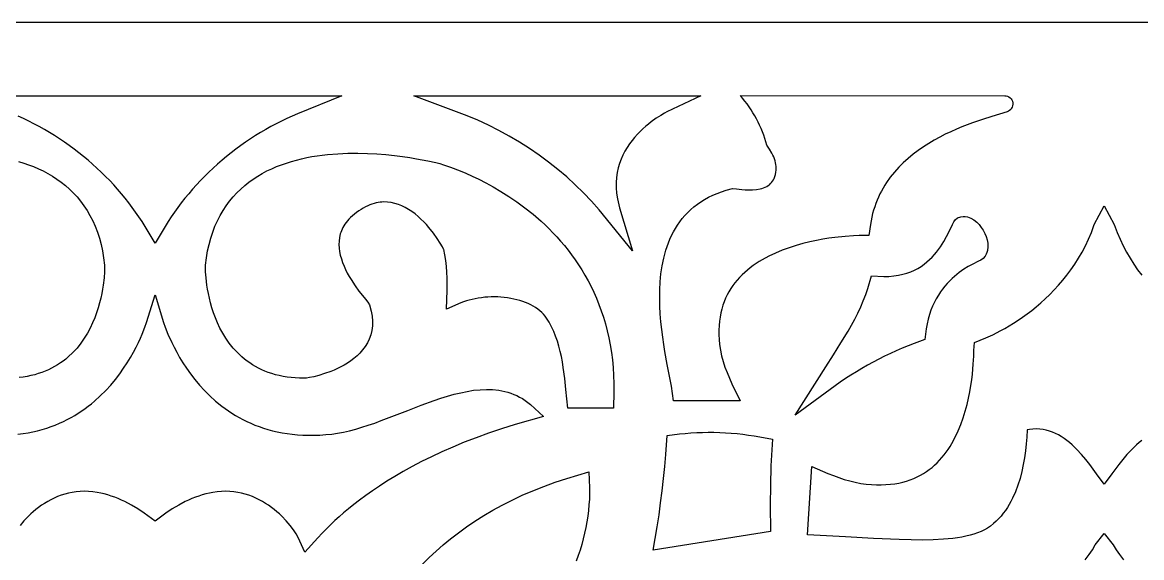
# Model space of a CAD drawing. Extents: x -1925 to 1925, y -1275 to 1275.
# Drawn here: x -1345.6 to -1139.7, y 767 to 865.5 of the extents above; entities that cross this region are included whole.
import ezdxf

# ---------------------------------------------------------------- set-up
doc = ezdxf.new("R2010")
doc.units = 0
doc.layers.add('LAYER_1', color=18, linetype='CONTINUOUS')

msp = doc.modelspace()

# ---------------------------------------------------------------- linework, layer by layer
at = {"layer": 'LAYER_1'}
for points in [[(-828.3, 865.45), (-1510.52, 865.45), (-1510.52, 182.99)], [(-1355.53, 851.95), (-1286.83, 851.95), (-1294.99, 848.65), (-1295.98, 848.22), (-1296.96, 847.77), (-1297.94, 847.3), (-1298.91, 846.81), (-1299.87, 846.29), (-1300.82, 845.76), (-1301.76, 845.2), (-1302.69, 844.62), (-1303.61, 844.03), (-1304.52, 843.41), (-1305.42, 842.78), (-1306.3, 842.13), (-1307.17, 841.46), (-1308.02, 840.78), (-1308.86, 840.08), (-1309.69, 839.36), (-1310.5, 838.63), (-1311.29, 837.88), (-1312.07, 837.11), (-1312.83, 836.34), (-1313.57, 835.55), (-1314.3, 834.75), (-1315, 833.93), (-1315.68, 833.1), (-1316.35, 832.26), (-1316.99, 831.41), (-1317.62, 830.55), (-1318.22, 829.68), (-1318.79, 828.8), (-1319.35, 827.91), (-1321.18, 824.82), (-1323.01, 827.91), (-1323.57, 828.8), (-1324.15, 829.68), (-1324.75, 830.55), (-1325.37, 831.41), (-1326.01, 832.26), (-1326.68, 833.1), (-1327.36, 833.93), (-1328.07, 834.75), (-1328.79, 835.55), (-1329.53, 836.34), (-1330.29, 837.11), (-1331.07, 837.88), (-1331.86, 838.63), (-1332.67, 839.36), (-1333.5, 840.08), (-1334.34, 840.78), (-1335.19, 841.46), (-1336.06, 842.13), (-1336.95, 842.78), (-1337.84, 843.41), (-1338.75, 844.03), (-1339.67, 844.62), (-1340.6, 845.2), (-1341.54, 845.76), (-1342.49, 846.29), (-1343.45, 846.81), (-1344.42, 847.3), (-1345.4, 847.77), (-1346.38, 848.22)], [(-1346.27, 839.87), (-1345.34, 839.58), (-1344.43, 839.26), (-1343.53, 838.91), (-1342.64, 838.53), (-1341.76, 838.11), (-1340.9, 837.65), (-1340.06, 837.16), (-1339.24, 836.63), (-1338.45, 836.05), (-1337.68, 835.44), (-1336.93, 834.79), (-1336.22, 834.09), (-1335.53, 833.35), (-1334.88, 832.56), (-1334.26, 831.73), (-1333.69, 830.85), (-1333.15, 829.93), (-1332.65, 828.96), (-1332.2, 827.94), (-1331.79, 826.88), (-1331.43, 825.77), (-1331.11, 824.61), (-1330.85, 823.4), (-1330.64, 822.14), (-1330.47, 820.8), (-1330.46, 820.33), (-1330.48, 819.55), (-1330.56, 818.46), (-1330.72, 817.13), (-1330.83, 816.37), (-1330.98, 815.57), (-1331.16, 814.73), (-1331.37, 813.85), (-1331.63, 812.95), (-1331.93, 812.03), (-1332.27, 811.09), (-1332.67, 810.15), (-1333.12, 809.2), (-1333.62, 808.26), (-1334.19, 807.33), (-1334.83, 806.43), (-1335.53, 805.54), (-1336.31, 804.7), (-1337.15, 803.9), (-1337.62, 803.51), (-1338.1, 803.14), (-1338.6, 802.79), (-1339.11, 802.45), (-1339.65, 802.13), (-1340.21, 801.83), (-1340.79, 801.55), (-1341.39, 801.29), (-1342.02, 801.05), (-1342.66, 800.83), (-1343.32, 800.63), (-1344.01, 800.46), (-1344.72, 800.31), (-1345.45, 800.19), (-1346.2, 800.1)], [(-1139.7, 788.55), (-1140.19, 788.16), (-1140.67, 787.75), (-1141.13, 787.32), (-1141.57, 786.88), (-1142.43, 785.96), (-1143.22, 785.02), (-1143.93, 784.1), (-1145.19, 782.37), (-1146.6, 780.52), (-1148.01, 782.37), (-1149.27, 784.1), (-1149.99, 785.02), (-1150.77, 785.96), (-1151.63, 786.88), (-1152.07, 787.32), (-1152.53, 787.75), (-1153.01, 788.16), (-1153.5, 788.55), (-1154.01, 788.91), (-1154.52, 789.25), (-1155.05, 789.56), (-1155.59, 789.83), (-1156.14, 790.07), (-1156.71, 790.27), (-1157.28, 790.43), (-1157.87, 790.55), (-1158.47, 790.62), (-1159.09, 790.65), (-1159.73, 790.63), (-1160.39, 790.55), (-1160.81, 790.47), (-1160.88, 789.16), (-1160.99, 787.91), (-1161.12, 786.64), (-1161.3, 785.37), (-1161.51, 784.09), (-1161.78, 782.81), (-1162.1, 781.55), (-1162.49, 780.31), (-1162.94, 779.09), (-1163.47, 777.92), (-1163.77, 777.33), (-1164.09, 776.77), (-1164.43, 776.21), (-1164.8, 775.67), (-1165.19, 775.15), (-1165.6, 774.64), (-1166.05, 774.15), (-1166.52, 773.69), (-1167.01, 773.24), (-1167.55, 772.8), (-1168.08, 772.43), (-1168.66, 772.09), (-1169.27, 771.79), (-1169.92, 771.52), (-1170.6, 771.29), (-1171.3, 771.09), (-1172.04, 770.91), (-1172.81, 770.75), (-1173.61, 770.62), (-1174.45, 770.51), (-1176.18, 770.35), (-1178.05, 770.25), (-1180.04, 770.22), (-1182.14, 770.23), (-1184.35, 770.29), (-1189.07, 770.5), (-1194.19, 770.79), (-1201.17, 771.18), (-1200.37, 783.74), (-1197.42, 782.48), (-1196.43, 782.09), (-1195.43, 781.72), (-1194.43, 781.38), (-1193.42, 781.09), (-1192.41, 780.84), (-1191.41, 780.65), (-1190.39, 780.51), (-1189.43, 780.42), (-1188.51, 780.38), (-1187.62, 780.37), (-1186.76, 780.41), (-1185.94, 780.47), (-1185.15, 780.58), (-1184.39, 780.71), (-1183.66, 780.88), (-1182.96, 781.08), (-1182.29, 781.3), (-1181.64, 781.55), (-1181.03, 781.83), (-1180.43, 782.14), (-1179.86, 782.47), (-1179.32, 782.82), (-1178.79, 783.19), (-1178.29, 783.59), (-1177.81, 784.01), (-1177.35, 784.45), (-1176.9, 784.9), (-1176.48, 785.38), (-1176.08, 785.87), (-1175.69, 786.38), (-1175.32, 786.9), (-1174.97, 787.44), (-1174.64, 787.98), (-1174.02, 789.12), (-1173.47, 790.29), (-1172.98, 791.49), (-1172.55, 792.7), (-1172.17, 793.92), (-1171.85, 795.13), (-1171.57, 796.33), (-1171.34, 797.5), (-1171.15, 798.63), (-1170.99, 799.71), (-1170.87, 800.72), (-1170.71, 802.56), (-1170.62, 804.03), (-1170.58, 805.07), (-1170.5, 806.54), (-1168.41, 807.39), (-1167.08, 808), (-1165.62, 808.74), (-1164.87, 809.16), (-1164.08, 809.62), (-1163.28, 810.11), (-1162.46, 810.64), (-1161.64, 811.21), (-1160.8, 811.81), (-1159.96, 812.45), (-1159.12, 813.12), (-1158.28, 813.84), (-1157.45, 814.59), (-1156.63, 815.38), (-1155.81, 816.22), (-1155.01, 817.09), (-1154.23, 818), (-1153.47, 818.95), (-1152.73, 819.95), (-1152.02, 820.98), (-1151.34, 822.06), (-1150.69, 823.19), (-1150.08, 824.35), (-1149.5, 825.56), (-1148.97, 826.82), (-1148.44, 828.24), (-1146.6, 831.71), (-1144.77, 828.24), (-1144.23, 826.82), (-1143.7, 825.56), (-1143.12, 824.35), (-1142.51, 823.19), (-1141.86, 822.06), (-1141.18, 820.98), (-1140.47, 819.95), (-1139.73, 818.95)], [(-1346.4, 789.69), (-1345.46, 789.81), (-1344.54, 789.96), (-1343.65, 790.13), (-1342.78, 790.33), (-1341.94, 790.56), (-1341.11, 790.81), (-1340.31, 791.09), (-1339.54, 791.38), (-1338.78, 791.7), (-1338.04, 792.03), (-1337.33, 792.38), (-1336.64, 792.76), (-1335.96, 793.14), (-1335.31, 793.55), (-1334.67, 793.96), (-1334.06, 794.4), (-1333.46, 794.84), (-1332.88, 795.3), (-1332.33, 795.76), (-1331.26, 796.72), (-1330.26, 797.71), (-1329.34, 798.73), (-1328.48, 799.75), (-1327.69, 800.78), (-1326.97, 801.81), (-1326.31, 802.82), (-1325.7, 803.81), (-1325.16, 804.77), (-1324.68, 805.69), (-1324.25, 806.56), (-1323.88, 807.37), (-1323.56, 808.11), (-1323.06, 809.38), (-1322.76, 810.26), (-1321.18, 815.35), (-1319.61, 810.26), (-1319.3, 809.38), (-1318.81, 808.12), (-1318.11, 806.55), (-1317.68, 805.69), (-1317.2, 804.77), (-1316.66, 803.81), (-1316.06, 802.82), (-1315.39, 801.81), (-1314.67, 800.78), (-1313.88, 799.75), (-1313.02, 798.73), (-1312.1, 797.71), (-1311.1, 796.72), (-1310.04, 795.76), (-1308.89, 794.83), (-1308.31, 794.4), (-1307.69, 793.96), (-1307.06, 793.55), (-1306.4, 793.14), (-1305.73, 792.76), (-1305.03, 792.38), (-1304.32, 792.03), (-1303.58, 791.7), (-1302.83, 791.38), (-1302.05, 791.09), (-1301.25, 790.81), (-1300.43, 790.56), (-1299.58, 790.33), (-1298.71, 790.13), (-1297.82, 789.96), (-1296.91, 789.81), (-1295.97, 789.69), (-1295, 789.59), (-1294.01, 789.53), (-1293, 789.5), (-1291.95, 789.5), (-1290.89, 789.54), (-1289.79, 789.61), (-1288.68, 789.72), (-1287.61, 789.87), (-1286.52, 790.07), (-1285.41, 790.32), (-1284.28, 790.62), (-1283.13, 790.97), (-1281.96, 791.34), (-1280.77, 791.75), (-1279.58, 792.19), (-1277.16, 793.11), (-1274.71, 794.07), (-1272.26, 795.02), (-1269.82, 795.91), (-1268.6, 796.32), (-1267.38, 796.69), (-1266.17, 797.03), (-1264.97, 797.33), (-1263.78, 797.57), (-1262.59, 797.76), (-1261.42, 797.88), (-1260.25, 797.93), (-1259.1, 797.89), (-1257.97, 797.78), (-1257.39, 797.68), (-1256.84, 797.55), (-1256.28, 797.4), (-1255.74, 797.23), (-1255.2, 797.02), (-1254.66, 796.79), (-1254.14, 796.52), (-1253.63, 796.23), (-1253.13, 795.91), (-1252.64, 795.55), (-1252.16, 795.16), (-1249.72, 792.96), (-1254.94, 791.46), (-1257.44, 790.69), (-1259.84, 789.88), (-1262.14, 789.05), (-1264.34, 788.2), (-1266.44, 787.33), (-1268.44, 786.44), (-1270.35, 785.55), (-1272.17, 784.65), (-1273.9, 783.74), (-1275.54, 782.83), (-1277.09, 781.92), (-1278.55, 781.03), (-1279.93, 780.14), (-1281.22, 779.26), (-1282.44, 778.4), (-1283.57, 777.56), (-1284.63, 776.75), (-1285.61, 775.96), (-1286.51, 775.2), (-1287.34, 774.48), (-1288.09, 773.8), (-1289.41, 772.54), (-1290.44, 771.48), (-1291.23, 770.63), (-1293.62, 767.99), (-1294.86, 770.67), (-1295.24, 771.34), (-1295.74, 772.09), (-1296.34, 772.9), (-1297.06, 773.75), (-1297.88, 774.61), (-1298.31, 775.02), (-1298.78, 775.43), (-1299.27, 775.84), (-1299.78, 776.23), (-1300.31, 776.61), (-1300.86, 776.97), (-1301.43, 777.32), (-1302.02, 777.64), (-1302.63, 777.93), (-1303.26, 778.2), (-1303.91, 778.45), (-1304.58, 778.66), (-1305.26, 778.84), (-1305.96, 778.98), (-1306.68, 779.09), (-1307.42, 779.16), (-1308.17, 779.18), (-1308.95, 779.16), (-1309.74, 779.1), (-1310.56, 778.98), (-1311.2, 778.86), (-1311.85, 778.71), (-1312.49, 778.53), (-1313.12, 778.32), (-1313.76, 778.1), (-1314.39, 777.85), (-1315.01, 777.57), (-1315.62, 777.29), (-1316.84, 776.64), (-1318.02, 775.94), (-1319.17, 775.17), (-1321.18, 773.71), (-1323.19, 775.17), (-1324.34, 775.94), (-1325.52, 776.64), (-1326.75, 777.29), (-1327.35, 777.57), (-1327.98, 777.85), (-1328.6, 778.1), (-1329.24, 778.32), (-1329.87, 778.53), (-1330.52, 778.71), (-1331.16, 778.86), (-1331.8, 778.98), (-1332.62, 779.1), (-1333.41, 779.16), (-1334.19, 779.18), (-1334.94, 779.16), (-1335.68, 779.09), (-1336.4, 778.98), (-1337.1, 778.84), (-1337.78, 778.66), (-1338.45, 778.45), (-1339.1, 778.2), (-1339.73, 777.93), (-1340.34, 777.64), (-1340.93, 777.32), (-1341.5, 776.97), (-1342.05, 776.61), (-1342.59, 776.23), (-1343.1, 775.84), (-1343.59, 775.43), (-1344.05, 775.02), (-1344.48, 774.61), (-1345.31, 773.75), (-1346.02, 772.9)], [(-1271.97, 765.8), (-1270.77, 767), (-1269.51, 768.18), (-1268.2, 769.33), (-1266.82, 770.46), (-1265.39, 771.57), (-1263.9, 772.65), (-1262.35, 773.7), (-1260.74, 774.72), (-1259.06, 775.71), (-1257.32, 776.66), (-1255.51, 777.57), (-1253.64, 778.45), (-1251.69, 779.29), (-1249.68, 780.09), (-1247.6, 780.84), (-1245.45, 781.55), (-1241.39, 782.77), (-1241.29, 779.82), (-1241.28, 778.78), (-1241.31, 777.74), (-1241.38, 776.69), (-1241.48, 775.65), (-1241.6, 774.6), (-1241.76, 773.56), (-1241.96, 772.51), (-1242.18, 771.47), (-1242.43, 770.44), (-1242.71, 769.4), (-1243.02, 768.38), (-1243.36, 767.36), (-1243.73, 766.35)], [(-1150.13, 766.55), (-1149.39, 767.53), (-1148.79, 768.43), (-1148.26, 769.34), (-1146.6, 771.43), (-1144.95, 769.34), (-1144.41, 768.43), (-1143.81, 767.53), (-1143.07, 766.55)]]:
    msp.add_lwpolyline(points, dxfattribs=at)
for points in [[(-1273.57, 851.95), (-1220.83, 851.95), (-1227.04, 848.98), (-1227.51, 848.73), (-1228.18, 848.34), (-1229, 847.81), (-1229.95, 847.13), (-1230.44, 846.75), (-1230.95, 846.33), (-1231.46, 845.87), (-1231.97, 845.38), (-1232.48, 844.86), (-1232.98, 844.3), (-1233.46, 843.71), (-1233.92, 843.08), (-1234.36, 842.43), (-1234.76, 841.74), (-1235.13, 841.02), (-1235.46, 840.27), (-1235.75, 839.48), (-1235.99, 838.67), (-1236.18, 837.81), (-1236.31, 836.92), (-1236.37, 836), (-1236.37, 835.03), (-1236.3, 834.02), (-1236.15, 832.96), (-1236.04, 832.43), (-1235.91, 831.88), (-1235.76, 831.32), (-1233.35, 823.43), (-1239.51, 830.97), (-1240.91, 832.55), (-1242.37, 834.09), (-1243.89, 835.58), (-1245.48, 837.02), (-1247.11, 838.41), (-1248.81, 839.75), (-1250.55, 841.04), (-1252.33, 842.27), (-1254.16, 843.43), (-1256.03, 844.54), (-1257.93, 845.58), (-1259.86, 846.55), (-1261.83, 847.45), (-1263.81, 848.28)], [(-1285.73, 841.37), (-1283.89, 841.39), (-1282.11, 841.35), (-1280.38, 841.25), (-1278.73, 841.12), (-1277.16, 840.96), (-1275.68, 840.78), (-1274.32, 840.58), (-1273.07, 840.37), (-1271, 839.97), (-1269.55, 839.65), (-1268.83, 839.46), (-1268.13, 839.25), (-1266.85, 838.81), (-1265.07, 838.13), (-1264.01, 837.69), (-1262.86, 837.17), (-1261.63, 836.58), (-1260.33, 835.92), (-1258.97, 835.18), (-1257.57, 834.35), (-1256.12, 833.44), (-1254.65, 832.43), (-1253.16, 831.34), (-1251.67, 830.15), (-1250.2, 828.87), (-1249.46, 828.19), (-1248.73, 827.48), (-1248.01, 826.75), (-1247.29, 825.99), (-1246.59, 825.2), (-1245.9, 824.39), (-1245.23, 823.55), (-1244.57, 822.68), (-1243.92, 821.78), (-1243.3, 820.86), (-1242.69, 819.9), (-1242.11, 818.92), (-1241.54, 817.91), (-1241, 816.86), (-1240.49, 815.79), (-1240, 814.69), (-1239.54, 813.56), (-1239.12, 812.39), (-1238.72, 811.2), (-1238.35, 809.97), (-1238.02, 808.71), (-1237.73, 807.42), (-1237.47, 806.1), (-1237.26, 804.75), (-1237.08, 803.36), (-1236.94, 801.94), (-1236.84, 800.49), (-1236.79, 799.01), (-1236.79, 797.49), (-1236.87, 794.5), (-1245.26, 794.5), (-1245.61, 797.9), (-1245.83, 799.95), (-1246.11, 801.99), (-1246.27, 802.98), (-1246.46, 803.96), (-1246.67, 804.93), (-1246.92, 805.88), (-1247.19, 806.81), (-1247.51, 807.72), (-1247.86, 808.6), (-1248.26, 809.45), (-1248.71, 810.27), (-1249.2, 811.06), (-1249.46, 811.42), (-1249.75, 811.77), (-1250.07, 812.09), (-1250.42, 812.4), (-1250.79, 812.7), (-1251.2, 812.98), (-1251.62, 813.24), (-1252.08, 813.48), (-1252.55, 813.71), (-1253.05, 813.92), (-1253.56, 814.11), (-1254.1, 814.28), (-1254.65, 814.43), (-1255.21, 814.56), (-1255.78, 814.68), (-1256.37, 814.77), (-1256.96, 814.84), (-1257.56, 814.9), (-1258.16, 814.93), (-1258.76, 814.94), (-1259.36, 814.94), (-1259.96, 814.91), (-1260.56, 814.87), (-1261.15, 814.8), (-1261.73, 814.72), (-1262.3, 814.62), (-1262.86, 814.5), (-1263.4, 814.36), (-1263.92, 814.21), (-1264.43, 814.04), (-1264.92, 813.85), (-1267.59, 812.68), (-1267.47, 816.18), (-1267.46, 817.29), (-1267.47, 818.39), (-1267.52, 819.49), (-1267.6, 820.57), (-1267.72, 821.65), (-1267.89, 822.71), (-1268.08, 823.64), (-1268.11, 823.71), (-1268.34, 824.16), (-1268.75, 824.86), (-1269.31, 825.72), (-1270, 826.69), (-1270.83, 827.73), (-1271.28, 828.24), (-1271.77, 828.76), (-1272.28, 829.26), (-1272.82, 829.75), (-1273.37, 830.21), (-1273.95, 830.64), (-1274.55, 831.04), (-1275.16, 831.39), (-1275.79, 831.7), (-1276.43, 831.96), (-1277.08, 832.16), (-1277.74, 832.31), (-1278.41, 832.39), (-1279.12, 832.41), (-1279.46, 832.39), (-1279.81, 832.36), (-1280.17, 832.3), (-1280.54, 832.23), (-1280.91, 832.13), (-1281.29, 832.01), (-1281.68, 831.87), (-1282.07, 831.71), (-1282.47, 831.52), (-1282.88, 831.3), (-1283.3, 831.05), (-1283.72, 830.78), (-1284.14, 830.48), (-1284.53, 830.18), (-1284.89, 829.87), (-1285.22, 829.57), (-1285.52, 829.26), (-1285.79, 828.96), (-1286.03, 828.65), (-1286.26, 828.35), (-1286.45, 828.04), (-1286.63, 827.73), (-1286.78, 827.43), (-1286.92, 827.12), (-1287.03, 826.81), (-1287.12, 826.52), (-1287.27, 825.87), (-1287.35, 825.23), (-1287.37, 824.59), (-1287.34, 823.93), (-1287.25, 823.27), (-1287.11, 822.6), (-1286.92, 821.94), (-1286.69, 821.27), (-1286.43, 820.61), (-1286.14, 819.96), (-1285.82, 819.33), (-1285.48, 818.71), (-1285.13, 818.13), (-1284.4, 817.01), (-1283.69, 816.02), (-1283.04, 815.19), (-1282.5, 814.52), (-1282.08, 814), (-1281.74, 813.51), (-1281.42, 812.35), (-1281.25, 811.4), (-1281.18, 810.49), (-1281.21, 809.6), (-1281.32, 808.75), (-1281.52, 807.95), (-1281.8, 807.18), (-1282.14, 806.47), (-1282.55, 805.8), (-1283, 805.18), (-1283.5, 804.62), (-1284.04, 804.09), (-1284.6, 803.61), (-1285.18, 803.17), (-1285.78, 802.77), (-1286.39, 802.4), (-1287.01, 802.07), (-1287.63, 801.76), (-1288.24, 801.49), (-1288.86, 801.24), (-1290.01, 800.83), (-1291.07, 800.51), (-1292.01, 800.27), (-1292.77, 800.11), (-1293.33, 800.01), (-1293.71, 799.97), (-1294.6, 799.99), (-1295.39, 800.03), (-1296.16, 800.1), (-1296.91, 800.19), (-1297.64, 800.31), (-1298.35, 800.46), (-1299.04, 800.63), (-1299.7, 800.83), (-1300.35, 801.05), (-1300.97, 801.29), (-1301.57, 801.55), (-1302.15, 801.83), (-1302.71, 802.13), (-1303.25, 802.45), (-1303.77, 802.79), (-1304.26, 803.14), (-1304.74, 803.51), (-1305.21, 803.9), (-1306.05, 804.7), (-1306.83, 805.54), (-1307.53, 806.43), (-1308.17, 807.33), (-1308.74, 808.26), (-1309.24, 809.2), (-1309.69, 810.15), (-1310.09, 811.09), (-1310.43, 812.03), (-1310.73, 812.95), (-1310.99, 813.85), (-1311.2, 814.73), (-1311.38, 815.57), (-1311.53, 816.37), (-1311.65, 817.13), (-1311.8, 818.46), (-1311.88, 819.55), (-1311.9, 820.33), (-1311.89, 820.8), (-1311.73, 822.14), (-1311.51, 823.4), (-1311.25, 824.61), (-1310.93, 825.77), (-1310.57, 826.88), (-1310.16, 827.94), (-1309.71, 828.96), (-1309.21, 829.93), (-1308.68, 830.85), (-1308.1, 831.73), (-1307.48, 832.56), (-1306.83, 833.35), (-1306.15, 834.09), (-1305.43, 834.79), (-1304.69, 835.44), (-1303.91, 836.05), (-1303.12, 836.63), (-1302.3, 837.16), (-1301.46, 837.65), (-1300.6, 838.11), (-1299.73, 838.53), (-1298.84, 838.91), (-1297.93, 839.26), (-1297.02, 839.58), (-1296.09, 839.87), (-1295.16, 840.13), (-1294.22, 840.36), (-1293.28, 840.57), (-1292.33, 840.75), (-1291.38, 840.9), (-1290.43, 841.03), (-1289.47, 841.14), (-1287.59, 841.29)], [(-1203.43, 793.2), (-1197.84, 802.08), (-1196.43, 804.28), (-1195.05, 806.47), (-1193.72, 808.67), (-1193.1, 809.76), (-1192.5, 810.87), (-1191.94, 811.98), (-1191.41, 813.1), (-1190.93, 814.22), (-1190.49, 815.36), (-1190.11, 816.5), (-1189.44, 818.85), (-1187.18, 818.73), (-1186.22, 818.73), (-1185.32, 818.8), (-1184.47, 818.92), (-1183.67, 819.1), (-1182.91, 819.31), (-1182.2, 819.57), (-1181.53, 819.87), (-1180.9, 820.2), (-1180.31, 820.56), (-1179.75, 820.95), (-1179.23, 821.37), (-1178.73, 821.8), (-1178.27, 822.26), (-1177.84, 822.72), (-1177.44, 823.2), (-1177.07, 823.68), (-1176.73, 824.15), (-1176.11, 825.12), (-1175.6, 826.04), (-1175.18, 826.88), (-1174.55, 828.24), (-1174.3, 828.74), (-1174.06, 829.12), (-1173.58, 829.52), (-1172.97, 829.69), (-1172.57, 829.74), (-1172.19, 829.73), (-1171.77, 829.66), (-1171.15, 829.44), (-1170.57, 829.11), (-1170.06, 828.7), (-1169.62, 828.24), (-1169.22, 827.74), (-1168.88, 827.21), (-1168.59, 826.64), (-1168.35, 826.05), (-1168.16, 825.44), (-1168.05, 824.81), (-1168.02, 824.15), (-1168.1, 823.51), (-1168.21, 823.13), (-1168.35, 822.79), (-1168.54, 822.45), (-1168.87, 822.03), (-1169.33, 821.73), (-1169.77, 821.51), (-1170.93, 820.92), (-1171.64, 820.52), (-1172.44, 820.02), (-1173.3, 819.41), (-1173.72, 819.07), (-1174.16, 818.7), (-1174.6, 818.31), (-1175.04, 817.88), (-1175.48, 817.42), (-1175.91, 816.93), (-1176.33, 816.4), (-1176.73, 815.85), (-1177.12, 815.25), (-1177.5, 814.62), (-1177.85, 813.95), (-1178.18, 813.24), (-1178.48, 812.49), (-1178.76, 811.7), (-1179, 810.86), (-1179.21, 809.98), (-1179.38, 809.05), (-1179.63, 807.13), (-1181.6, 806.4), (-1182.7, 805.97), (-1183.79, 805.51), (-1184.88, 805.04), (-1185.95, 804.54), (-1187.02, 804.03), (-1188.08, 803.5), (-1189.13, 802.94), (-1190.16, 802.37), (-1191.19, 801.78), (-1192.2, 801.18), (-1193.2, 800.55), (-1194.19, 799.91), (-1195.16, 799.25), (-1196.11, 798.58)], [(-1227.25, 785.98), (-1227, 789.45), (-1224.74, 789.73), (-1223.69, 789.84), (-1222.63, 789.92), (-1221.57, 789.98), (-1220.51, 790.03), (-1219.45, 790.04), (-1218.39, 790.04), (-1217.32, 790.01), (-1216.26, 789.96), (-1215.2, 789.89), (-1214.14, 789.8), (-1213.08, 789.68), (-1212.03, 789.54), (-1210.99, 789.38), (-1209.94, 789.2), (-1207.65, 788.75), (-1207.91, 783.86), (-1208.02, 780.28), (-1208.06, 776.7), (-1208.01, 771.81), (-1229.55, 768.36), (-1228.84, 772.64), (-1228.5, 774.85), (-1228.2, 777.07), (-1227.92, 779.29), (-1227.66, 781.52), (-1227.44, 783.75)]]:
    msp.add_lwpolyline(points, close=True, dxfattribs=at)
msp.add_lwpolyline([(-1208.64, 842.86, 0.112722), (-1213.54, 851.99), (-1164.92, 851.95, -0.862321), (-1164.49, 849.01), (-1167.3, 848.16), (-1169, 847.61), (-1170.86, 846.97), (-1171.82, 846.61), (-1172.81, 846.22), (-1173.81, 845.8), (-1174.82, 845.34), (-1175.84, 844.86), (-1176.86, 844.34), (-1177.88, 843.78), (-1178.88, 843.19), (-1179.87, 842.56), (-1180.84, 841.89), (-1181.78, 841.18), (-1182.7, 840.43), (-1183.58, 839.63), (-1184.42, 838.79), (-1185.21, 837.9), (-1185.96, 836.97), (-1186.66, 835.98), (-1186.98, 835.48), (-1187.3, 834.96), (-1187.59, 834.43), (-1187.87, 833.88), (-1188.14, 833.31), (-1188.39, 832.74), (-1188.62, 832.15), (-1188.83, 831.54), (-1189.03, 830.92), (-1189.21, 830.28), (-1189.36, 829.63), (-1189.5, 828.96), (-1189.61, 828.28), (-1189.88, 826.27), (-1191.69, 826.24), (-1192.74, 826.2), (-1194.27, 826.09), (-1196.18, 825.89), (-1197.24, 825.74), (-1198.37, 825.56), (-1199.55, 825.34), (-1200.77, 825.08), (-1202.02, 824.77), (-1203.29, 824.41), (-1204.56, 824), (-1205.83, 823.54), (-1207.08, 823.02), (-1208.31, 822.44), (-1209.51, 821.79), (-1210.08, 821.45), (-1210.64, 821.08), (-1211.19, 820.7), (-1211.72, 820.31), (-1212.24, 819.89), (-1212.74, 819.46), (-1213.22, 819.01), (-1213.68, 818.54), (-1214.11, 818.05), (-1214.53, 817.55), (-1214.92, 817.02), (-1215.29, 816.47), (-1215.64, 815.9), (-1215.95, 815.31), (-1216.25, 814.7), (-1216.51, 814.06), (-1216.75, 813.4), (-1216.95, 812.71), (-1217.13, 812), (-1217.27, 811.25), (-1217.38, 810.48), (-1217.45, 809.68), (-1217.49, 808.85), (-1217.49, 807.99), (-1217.44, 807.09), (-1217.36, 806.17), (-1217.21, 805.13), (-1216.99, 804.1), (-1216.71, 803.07), (-1216.37, 802.04), (-1215.99, 801.02), (-1215.56, 799.99), (-1215.1, 798.98), (-1213.57, 795.81), (-1225.82, 795.81), (-1226.23, 798.53), (-1226.57, 800.34), (-1226.98, 802.49), (-1227.41, 804.92), (-1227.62, 806.22), (-1227.81, 807.56), (-1227.99, 808.95), (-1228.14, 810.37), (-1228.26, 811.81), (-1228.34, 813.27), (-1228.37, 814.75), (-1228.36, 816.24), (-1228.28, 817.72), (-1228.14, 819.2), (-1227.93, 820.66), (-1227.64, 822.1), (-1227.45, 822.82), (-1227.25, 823.53), (-1227.02, 824.22), (-1226.77, 824.91), (-1226.49, 825.59), (-1226.19, 826.26), (-1225.86, 826.91), (-1225.49, 827.55), (-1225.1, 828.17), (-1224.68, 828.78), (-1224.22, 829.37), (-1223.74, 829.94), (-1223.22, 830.49), (-1222.66, 831.02), (-1222.08, 831.53), (-1221.45, 832), (-1220.8, 832.46), (-1220.11, 832.88), (-1219.38, 833.28), (-1218.62, 833.65), (-1217.83, 833.98), (-1217, 834.29), (-1216.13, 834.56), (-1215, 834.87), (-1214.25, 834.8), (-1213.25, 834.68), (-1212.65, 834.64), (-1211.98, 834.62), (-1211.29, 834.64), (-1210.58, 834.71), (-1209.88, 834.84), (-1209.57, 834.92), (-1209.26, 835.02), (-1208.97, 835.14), (-1208.69, 835.27), (-1208.43, 835.42), (-1208.2, 835.59), (-1207.98, 835.78), (-1207.79, 835.98), (-1207.61, 836.21), (-1207.44, 836.47), (-1207.3, 836.76), (-1207.17, 837.1), (-1207.07, 837.48), (-1206.99, 837.92), (-1206.96, 838.26), (-1206.95, 838.61), (-1206.97, 838.95), (-1207.01, 839.3), (-1207.07, 839.64), (-1207.16, 839.99), (-1207.27, 840.34), (-1207.4, 840.69), (-1207.56, 841.05), (-1207.73, 841.39), (-1208.15, 842.13)], format="xyb", close=True, dxfattribs=at)

doc.saveas('drawing.dxf')
